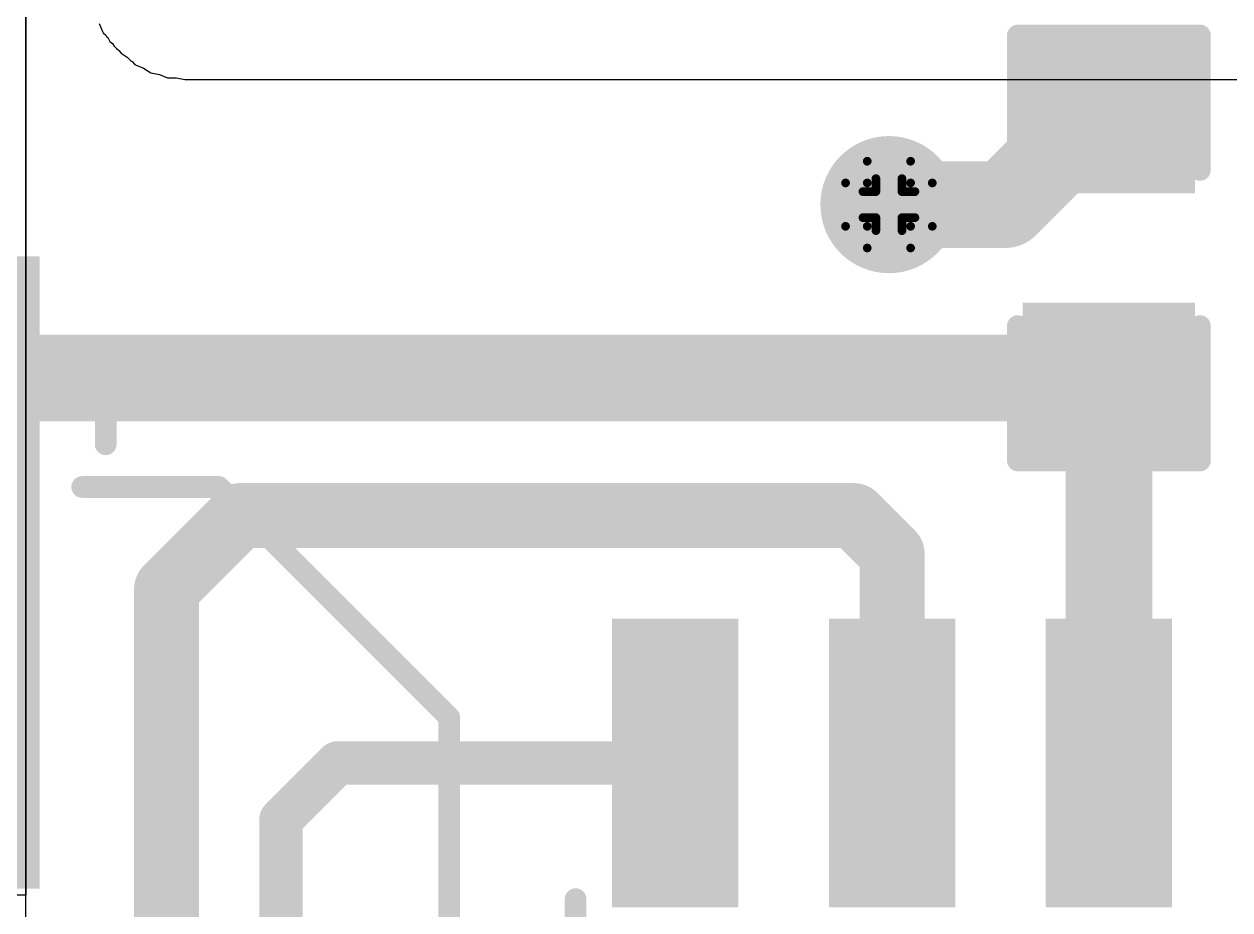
# Model space of a CAD drawing. Header units: inches. Extents: x -5 to 5258, y -4 to 5281.
# Drawn here: x 11.18 to 18.24, y 79.99 to 85.17 of the extents above; entities that cross this region are included whole.
import ezdxf

# ---------------------------------------------------------------- set-up
doc = ezdxf.new("R2010")
doc.units = ezdxf.units.IN
for name, color, linetype in [('Bottom Layer', 5, 'Continuous'), ('Bottom Solder', 6, 'Continuous'), ('Drill Drawing', 1, 'Continuous'), ('Top Layer', 1, 'Continuous'), ('Top Overlay', 2, 'Continuous'), ('Top Paste', 8, 'Continuous'), ('Top Solder', 216, 'Continuous'), ('Via Holes', 16, 'Continuous')]:
    doc.layers.add(name, color=color, linetype=linetype)

# ---------------------------------------------------------------- blocks, each defined once
blk = doc.blocks.new('8_SO_P____P___5')
at = {"layer": 'Top Layer'}
for points in [[(-3.475, 2.205), (-1.925, 2.205), (-1.925, 1.605), (-3.475, 1.605)], [(1.925, 2.205), (3.475, 2.205), (3.475, 1.605), (1.925, 1.605)], [(-1.1435, 1.1435), (1.1435, 1.1435), (1.1435, -1.1435), (-1.1435, -1.1435)], [(-3.475, 0.935), (-1.925, 0.935), (-1.925, 0.335), (-3.475, 0.335)], [(1.925, 0.935), (3.475, 0.935), (3.475, 0.335), (1.925, 0.335)], [(-3.475, -0.335), (-1.925, -0.335), (-1.925, -0.935), (-3.475, -0.935)], [(1.925, -0.335), (3.475, -0.335), (3.475, -0.935), (1.925, -0.935)], [(-3.475, -1.605), (-1.925, -1.605), (-1.925, -2.205), (-3.475, -2.205)], [(1.925, -1.605), (3.475, -1.605), (3.475, -2.205), (1.925, -2.205)]]:
    blk.add_hatch(color=1, dxfattribs=at).paths.add_polyline_path(points)
at = {"layer": 'Top Paste'}
for points in [[(-3.475, 2.205), (-1.925, 2.205), (-1.925, 1.605), (-3.475, 1.605)], [(1.925, 2.205), (3.475, 2.205), (3.475, 1.605), (1.925, 1.605)], [(-1.1435, 1.1435), (1.1435, 1.1435), (1.1435, -1.1435), (-1.1435, -1.1435)], [(-3.475, 0.935), (-1.925, 0.935), (-1.925, 0.335), (-3.475, 0.335)], [(1.925, 0.935), (3.475, 0.935), (3.475, 0.335), (1.925, 0.335)], [(-3.475, -0.335), (-1.925, -0.335), (-1.925, -0.935), (-3.475, -0.935)], [(1.925, -0.335), (3.475, -0.335), (3.475, -0.935), (1.925, -0.935)], [(-3.475, -1.605), (-1.925, -1.605), (-1.925, -2.205), (-3.475, -2.205)], [(1.925, -1.605), (3.475, -1.605), (3.475, -2.205), (1.925, -2.205)]]:
    blk.add_hatch(color=8, dxfattribs=at).paths.add_polyline_path(points)
at = {"layer": 'Top Solder'}
for points in [[(-3.545, 2.275), (-1.855, 2.275), (-1.855, 1.535), (-3.545, 1.535)], [(1.855, 2.275), (3.545, 2.275), (3.545, 1.535), (1.855, 1.535)], [(-1.2135, 1.2135), (1.2135, 1.2135), (1.2135, -1.2135), (-1.2135, -1.2135)], [(-3.545, 1.005), (-1.855, 1.005), (-1.855, 0.265), (-3.545, 0.265)], [(1.855, 1.005), (3.545, 1.005), (3.545, 0.265), (1.855, 0.265)], [(-3.545, -0.265), (-1.855, -0.265), (-1.855, -1.005), (-3.545, -1.005)], [(1.855, -0.265), (3.545, -0.265), (3.545, -1.005), (1.855, -1.005)], [(-3.545, -1.535), (-1.855, -1.535), (-1.855, -2.275), (-3.545, -2.275)], [(1.855, -1.535), (3.545, -1.535), (3.545, -2.275), (1.855, -2.275)]]:
    blk.add_hatch(color=216, dxfattribs=at).paths.add_polyline_path(points)
at = {"layer": 'Top Overlay'}
for points in [[(-1.603, 2.4892, 0.127, 0.127, 0), (1.9022, 2.4892, 0.127, 0.127, 0)], [(-3.7634, 2.0454, 0.127, 0.127, 0), (-3.6364, 1.9184, 0.127, 0.127, 0)], [(-3.7634, 2.0454, 0.127, 0.127, 0), (-3.7634, 1.7914, 0.127, 0.127, 0)], [(-3.6364, 1.9184, 0.127, 0.127, 0), (-3.7634, 1.7914, 0.127, 0.127, 0)], [(-1.603, -2.4892, 0.127, 0.127, 0), (1.9022, -2.4892, 0.127, 0.127, 0)]]:
    blk.add_lwpolyline(points, format="xyseb", dxfattribs=at)
for points in [[(-1.6347, 2.4892, 0.0635, 0.0635, 1), (-1.5712, 2.4892, 0.0635, 0.0635, 1)], [(1.8704, 2.4892, 0.0635, 0.0635, 1), (1.9339, 2.4892, 0.0635, 0.0635, 1)], [(-3.7951, 2.0454, 0.0635, 0.0635, 1), (-3.7316, 2.0454, 0.0635, 0.0635, 1)], [(-3.7951, 2.0454, 0.0635, 0.0635, 1), (-3.7316, 2.0454, 0.0635, 0.0635, 1)], [(-3.6681, 1.9184, 0.0635, 0.0635, 1), (-3.6046, 1.9184, 0.0635, 0.0635, 1)], [(-3.6681, 1.9184, 0.0635, 0.0635, 1), (-3.6046, 1.9184, 0.0635, 0.0635, 1)], [(-3.7951, 1.7914, 0.0635, 0.0635, 1), (-3.7316, 1.7914, 0.0635, 0.0635, 1)], [(-3.7951, 1.7914, 0.0635, 0.0635, 1), (-3.7316, 1.7914, 0.0635, 0.0635, 1)], [(-1.6347, -2.4892, 0.0635, 0.0635, 1), (-1.5712, -2.4892, 0.0635, 0.0635, 1)], [(1.8704, -2.4892, 0.0635, 0.0635, 1), (1.9339, -2.4892, 0.0635, 0.0635, 1)]]:
    blk.add_lwpolyline(points, format="xyseb", close=True, dxfattribs=at)
blk = doc.blocks.new('C___0603_132')
at = {"layer": 'Top Layer'}
for points in [[(-0.381, 0.4445), (-0.381, -0.4445), (-1.143, -0.4445), (-1.143, 0.4445)], [(1.143, 0.4445), (1.143, -0.4445), (0.381, -0.4445), (0.381, 0.4445)]]:
    blk.add_hatch(color=1, dxfattribs=at).paths.add_polyline_path(points)
at = {"layer": 'Top Paste'}
for points in [[(-0.381, 0.4445), (-0.381, -0.4445), (-1.143, -0.4445), (-1.143, 0.4445)], [(1.143, 0.4445), (1.143, -0.4445), (0.381, -0.4445), (0.381, 0.4445)]]:
    blk.add_hatch(color=8, dxfattribs=at).paths.add_polyline_path(points)
at = {"layer": 'Top Solder'}
for points in [[(-0.321, 0.5045), (-0.321, -0.5045), (-1.203, -0.5045), (-1.203, 0.5045)], [(1.203, 0.5045), (1.203, -0.5045), (0.321, -0.5045), (0.321, 0.5045)]]:
    blk.add_hatch(color=216, dxfattribs=at).paths.add_polyline_path(points)
at = {"layer": 'Top Overlay'}
for points in [[(-0.4572, 0.5334, 0.127, 0.127, 0), (-1.2446, 0.5334, 0.127, 0.127, 0)], [(-1.2446, -0.5334, 0.127, 0.127, 0), (-1.2446, 0.5334, 0.127, 0.127, 0)], [(1.2446, 0.5334, 0.127, 0.127, 0), (0.4572, 0.5334, 0.127, 0.127, 0)], [(1.2446, -0.5334, 0.127, 0.127, 0), (1.2446, 0.5334, 0.127, 0.127, 0)], [(-0.4572, -0.5334, 0.127, 0.127, 0), (-1.2446, -0.5334, 0.127, 0.127, 0)], [(1.2446, -0.5334, 0.127, 0.127, 0), (0.4572, -0.5334, 0.127, 0.127, 0)]]:
    blk.add_lwpolyline(points, format="xyseb", dxfattribs=at)
for points in [[(-1.2764, 0.5334, 0.0635, 0.0635, 1), (-1.2128, 0.5334, 0.0635, 0.0635, 1)], [(-1.2764, 0.5334, 0.0635, 0.0635, 1), (-1.2128, 0.5334, 0.0635, 0.0635, 1)], [(-0.4889, 0.5334, 0.0635, 0.0635, 1), (-0.4254, 0.5334, 0.0635, 0.0635, 1)], [(0.4254, 0.5334, 0.0635, 0.0635, 1), (0.4889, 0.5334, 0.0635, 0.0635, 1)], [(1.2128, 0.5334, 0.0635, 0.0635, 1), (1.2764, 0.5334, 0.0635, 0.0635, 1)], [(1.2128, 0.5334, 0.0635, 0.0635, 1), (1.2764, 0.5334, 0.0635, 0.0635, 1)], [(-1.2764, -0.5334, 0.0635, 0.0635, 1), (-1.2128, -0.5334, 0.0635, 0.0635, 1)], [(-1.2764, -0.5334, 0.0635, 0.0635, 1), (-1.2128, -0.5334, 0.0635, 0.0635, 1)], [(-0.4889, -0.5334, 0.0635, 0.0635, 1), (-0.4254, -0.5334, 0.0635, 0.0635, 1)], [(0.4254, -0.5334, 0.0635, 0.0635, 1), (0.4889, -0.5334, 0.0635, 0.0635, 1)], [(1.2128, -0.5334, 0.0635, 0.0635, 1), (1.2764, -0.5334, 0.0635, 0.0635, 1)], [(1.2128, -0.5334, 0.0635, 0.0635, 1), (1.2764, -0.5334, 0.0635, 0.0635, 1)]]:
    blk.add_lwpolyline(points, format="xyseb", close=True, dxfattribs=at)
blk = doc.blocks.new('50SVPF10M_135')
at = {"layer": 'Top Solder'}
blk.add_hatch(color=216, dxfattribs=at).paths.add_polyline_path([(-4.6516, 0.9016), (-0.9484, 0.9016), (-0.9484, -0.9016), (-4.6516, -0.9016)])
at = {"layer": 'Top Overlay'}
for points in [[(-3.3, 1.95, 0.127, 0.127, 0), (-1.95, 3.3, 0.127, 0.127, 0)], [(3.3, 3.3, 0.127, 0.127, 0), (-1.95, 3.3, 0.127, 0.127, 0)], [(-3.3, 1.15, 0.127, 0.127, 0), (-3.3, 1.95, 0.127, 0.127, 0)], [(-3.7785, 1.0335, 0.127, 0.127, 0), (-3.7785, 1.5669, 0.127, 0.127, 0)], [(-3.5499, 1.2875, 0.127, 0.127, 0), (-4.0071, 1.2875, 0.127, 0.127, 0)]]:
    blk.add_lwpolyline(points, format="xyseb", dxfattribs=at)
for points in [[(-1.9818, 3.3, 0.0635, 0.0635, 1), (-1.9183, 3.3, 0.0635, 0.0635, 1)], [(-1.9818, 3.3, 0.0635, 0.0635, 1), (-1.9183, 3.3, 0.0635, 0.0635, 1)], [(-3.3318, 1.95, 0.0635, 0.0635, 1), (-3.2683, 1.95, 0.0635, 0.0635, 1)], [(-3.3318, 1.95, 0.0635, 0.0635, 1), (-3.2683, 1.95, 0.0635, 0.0635, 1)], [(-3.8103, 1.5669, 0.0635, 0.0635, 1), (-3.7468, 1.5669, 0.0635, 0.0635, 1)], [(-4.0389, 1.2875, 0.0635, 0.0635, 1), (-3.9754, 1.2875, 0.0635, 0.0635, 1)], [(-3.5817, 1.2875, 0.0635, 0.0635, 1), (-3.5182, 1.2875, 0.0635, 0.0635, 1)], [(-3.3318, 1.15, 0.0635, 0.0635, 1), (-3.2683, 1.15, 0.0635, 0.0635, 1)], [(-3.8103, 1.0335, 0.0635, 0.0635, 1), (-3.7468, 1.0335, 0.0635, 0.0635, 1)]]:
    blk.add_lwpolyline(points, format="xyseb", close=True, dxfattribs=at)

msp = doc.modelspace()

# ---------------------------------------------------------------- hatches: boundary and pattern name
at = {"layer": 'Bottom Layer'}
h = msp.add_hatch(color=5, dxfattribs=at)
edge = h.paths.add_edge_path()
edge.add_arc((16.241, 84.1174), 0.3, 0, 360)
at = {"layer": 'Bottom Solder'}
h = msp.add_hatch(color=6, dxfattribs=at)
edge = h.paths.add_edge_path()
edge.add_arc((16.241, 84.1174), 0.4016, 0, 360)
at = {"layer": 'Top Layer'}
h = msp.add_hatch(color=1, dxfattribs=at)
edge = h.paths.add_edge_path()
edge.add_arc((16.241, 84.1174), 0.3, 0, 360)
at = {"layer": 'Top Solder'}
h = msp.add_hatch(color=216, dxfattribs=at)
edge = h.paths.add_edge_path()
edge.add_arc((16.241, 84.1174), 0.4016, 0, 360)
at = {"layer": 'Via Holes'}
h = msp.add_hatch(color=7, dxfattribs=at)
edge = h.paths.add_edge_path()
edge.add_arc((16.241, 84.1174), 0.15, 0, 360)

# ---------------------------------------------------------------- linework, layer by layer
at = {"layer": 'Bottom Layer'}
for p, q in [((11.6149, 85.1776), (11.6344, 85.1305)), ((11.6344, 85.1305), (11.6386, 85.1241)), ((11.6386, 85.1241), (11.6402, 85.1226)), ((11.6402, 85.1226), (11.6409, 85.121)), ((11.6409, 85.121), (11.6535, 85.1089)), ((11.6535, 85.1089), (11.6576, 85.1028)), ((11.6576, 85.1028), (11.6649, 85.0955)), ((11.6649, 85.0955), (11.6779, 85.0726)), ((11.6779, 85.0726), (11.6926, 85.0612)), ((11.6926, 85.0612), (11.703, 85.0457)), ((11.703, 85.0457), (11.7172, 85.0315)), ((11.7172, 85.0315), (11.7244, 85.0267)), ((11.7244, 85.0267), (11.7293, 85.0194)), ((11.7293, 85.0194), (11.7435, 85.0052)), ((11.7435, 85.0052), (11.7786, 84.9818)), ((11.7786, 84.9818), (11.8005, 84.9599)), ((11.8005, 84.9599), (11.8005, 84.9599)), ((11.8005, 84.9599), (11.8077, 84.9551)), ((11.8077, 84.9551), (11.8077, 84.955)), ((11.8077, 84.955), (11.8219, 84.9409)), ((11.8219, 84.9409), (11.8283, 84.9366)), ((11.8283, 84.9366), (11.8754, 84.9171)), ((11.8754, 84.9171), (11.9178, 84.8888)), ((11.9178, 84.8888), (11.9678, 84.8788)), ((11.9678, 84.8788), (12.015, 84.8593)), ((12.015, 84.8593), (12.066, 84.8593)), ((12.066, 84.8593), (12.116, 84.8493)), ((12.116, 84.8493), (14.3651, 84.8493)), ((14.3651, 84.8493), (33.0039, 84.8493))]:
    msp.add_line(p, q, dxfattribs=at)
at = {"layer": 'Drill Drawing'}
for points in [[(16.114, 84.2444, 0.0508, 0.0508, 0), (16.114, 84.3714, 0.0508, 0.0508, 0)], [(16.114, 84.3714, 0.0508, 0.0508, 0), (16.368, 84.3714, 0.0508, 0.0508, 0)], [(16.368, 84.2444, 0.0508, 0.0508, 0), (16.368, 84.3714, 0.0508, 0.0508, 0)], [(15.987, 83.9904, 0.0508, 0.0508, 0), (15.987, 84.2444, 0.0508, 0.0508, 0)], [(15.987, 84.2444, 0.0508, 0.0508, 0), (16.114, 84.2444, 0.0508, 0.0508, 0)], [(16.1648, 84.1936, 0.0508, 0.0508, 0), (16.1648, 84.2698, 0.0508, 0.0508, 0)], [(16.1648, 84.2698, 0.0508, 0.0508, 0), (16.3172, 84.2698, 0.0508, 0.0508, 0)], [(16.3172, 84.1936, 0.0508, 0.0508, 0), (16.3172, 84.2698, 0.0508, 0.0508, 0)], [(16.368, 84.2444, 0.0508, 0.0508, 0), (16.495, 84.2444, 0.0508, 0.0508, 0)], [(16.495, 83.9904, 0.0508, 0.0508, 0), (16.495, 84.2444, 0.0508, 0.0508, 0)], [(16.0886, 84.0412, 0.0508, 0.0508, 0), (16.0886, 84.1936, 0.0508, 0.0508, 0)], [(16.0886, 84.1936, 0.0508, 0.0508, 0), (16.1648, 84.1936, 0.0508, 0.0508, 0)], [(16.3172, 84.1936, 0.0508, 0.0508, 0), (16.3934, 84.1936, 0.0508, 0.0508, 0)], [(16.3934, 84.0412, 0.0508, 0.0508, 0), (16.3934, 84.1936, 0.0508, 0.0508, 0)], [(16.0886, 84.0412, 0.0508, 0.0508, 0), (16.1648, 84.0412, 0.0508, 0.0508, 0)], [(16.1648, 83.965, 0.0508, 0.0508, 0), (16.1648, 84.0412, 0.0508, 0.0508, 0)], [(16.3172, 84.0412, 0.0508, 0.0508, 0), (16.3934, 84.0412, 0.0508, 0.0508, 0)], [(16.3172, 83.965, 0.0508, 0.0508, 0), (16.3172, 84.0412, 0.0508, 0.0508, 0)], [(15.987, 83.9904, 0.0508, 0.0508, 0), (16.114, 83.9904, 0.0508, 0.0508, 0)], [(16.114, 83.8634, 0.0508, 0.0508, 0), (16.114, 83.9904, 0.0508, 0.0508, 0)], [(16.1648, 83.965, 0.0508, 0.0508, 0), (16.3172, 83.965, 0.0508, 0.0508, 0)], [(16.368, 83.9904, 0.0508, 0.0508, 0), (16.495, 83.9904, 0.0508, 0.0508, 0)], [(16.368, 83.8634, 0.0508, 0.0508, 0), (16.368, 83.9904, 0.0508, 0.0508, 0)], [(16.114, 83.8634, 0.0508, 0.0508, 0), (16.368, 83.8634, 0.0508, 0.0508, 0)]]:
    msp.add_lwpolyline(points, format="xyseb", dxfattribs=at)
for points in [[(16.1013, 84.3714, 0.0254, 0.0254, 1), (16.1267, 84.3714, 0.0254, 0.0254, 1)], [(16.1013, 84.3714, 0.0254, 0.0254, 1), (16.1267, 84.3714, 0.0254, 0.0254, 1)], [(16.3553, 84.3714, 0.0254, 0.0254, 1), (16.3807, 84.3714, 0.0254, 0.0254, 1)], [(16.3553, 84.3714, 0.0254, 0.0254, 1), (16.3807, 84.3714, 0.0254, 0.0254, 1)], [(15.9743, 84.2444, 0.0254, 0.0254, 1), (15.9997, 84.2444, 0.0254, 0.0254, 1)], [(15.9743, 84.2444, 0.0254, 0.0254, 1), (15.9997, 84.2444, 0.0254, 0.0254, 1)], [(16.1013, 84.2444, 0.0254, 0.0254, 1), (16.1267, 84.2444, 0.0254, 0.0254, 1)], [(16.1013, 84.2444, 0.0254, 0.0254, 1), (16.1267, 84.2444, 0.0254, 0.0254, 1)], [(16.1521, 84.2698, 0.0254, 0.0254, 1), (16.1775, 84.2698, 0.0254, 0.0254, 1)], [(16.1521, 84.2698, 0.0254, 0.0254, 1), (16.1775, 84.2698, 0.0254, 0.0254, 1)], [(16.3045, 84.2698, 0.0254, 0.0254, 1), (16.3299, 84.2698, 0.0254, 0.0254, 1)], [(16.3045, 84.2698, 0.0254, 0.0254, 1), (16.3299, 84.2698, 0.0254, 0.0254, 1)], [(16.3553, 84.2444, 0.0254, 0.0254, 1), (16.3807, 84.2444, 0.0254, 0.0254, 1)], [(16.3553, 84.2444, 0.0254, 0.0254, 1), (16.3807, 84.2444, 0.0254, 0.0254, 1)], [(16.4823, 84.2444, 0.0254, 0.0254, 1), (16.5077, 84.2444, 0.0254, 0.0254, 1)], [(16.4823, 84.2444, 0.0254, 0.0254, 1), (16.5077, 84.2444, 0.0254, 0.0254, 1)], [(16.0759, 84.1936, 0.0254, 0.0254, 1), (16.1013, 84.1936, 0.0254, 0.0254, 1)], [(16.0759, 84.1936, 0.0254, 0.0254, 1), (16.1013, 84.1936, 0.0254, 0.0254, 1)], [(16.1521, 84.1936, 0.0254, 0.0254, 1), (16.1775, 84.1936, 0.0254, 0.0254, 1)], [(16.1521, 84.1936, 0.0254, 0.0254, 1), (16.1775, 84.1936, 0.0254, 0.0254, 1)], [(16.3045, 84.1936, 0.0254, 0.0254, 1), (16.3299, 84.1936, 0.0254, 0.0254, 1)], [(16.3045, 84.1936, 0.0254, 0.0254, 1), (16.3299, 84.1936, 0.0254, 0.0254, 1)], [(16.3807, 84.1936, 0.0254, 0.0254, 1), (16.4061, 84.1936, 0.0254, 0.0254, 1)], [(16.3807, 84.1936, 0.0254, 0.0254, 1), (16.4061, 84.1936, 0.0254, 0.0254, 1)], [(16.0759, 84.0412, 0.0254, 0.0254, 1), (16.1013, 84.0412, 0.0254, 0.0254, 1)], [(16.0759, 84.0412, 0.0254, 0.0254, 1), (16.1013, 84.0412, 0.0254, 0.0254, 1)], [(16.1521, 84.0412, 0.0254, 0.0254, 1), (16.1775, 84.0412, 0.0254, 0.0254, 1)], [(16.1521, 84.0412, 0.0254, 0.0254, 1), (16.1775, 84.0412, 0.0254, 0.0254, 1)], [(16.3045, 84.0412, 0.0254, 0.0254, 1), (16.3299, 84.0412, 0.0254, 0.0254, 1)], [(16.3045, 84.0412, 0.0254, 0.0254, 1), (16.3299, 84.0412, 0.0254, 0.0254, 1)], [(16.3807, 84.0412, 0.0254, 0.0254, 1), (16.4061, 84.0412, 0.0254, 0.0254, 1)], [(16.3807, 84.0412, 0.0254, 0.0254, 1), (16.4061, 84.0412, 0.0254, 0.0254, 1)], [(15.9743, 83.9904, 0.0254, 0.0254, 1), (15.9997, 83.9904, 0.0254, 0.0254, 1)], [(15.9743, 83.9904, 0.0254, 0.0254, 1), (15.9997, 83.9904, 0.0254, 0.0254, 1)], [(16.1013, 83.9904, 0.0254, 0.0254, 1), (16.1267, 83.9904, 0.0254, 0.0254, 1)], [(16.1013, 83.9904, 0.0254, 0.0254, 1), (16.1267, 83.9904, 0.0254, 0.0254, 1)], [(16.1521, 83.965, 0.0254, 0.0254, 1), (16.1775, 83.965, 0.0254, 0.0254, 1)], [(16.1521, 83.965, 0.0254, 0.0254, 1), (16.1775, 83.965, 0.0254, 0.0254, 1)], [(16.3045, 83.965, 0.0254, 0.0254, 1), (16.3299, 83.965, 0.0254, 0.0254, 1)], [(16.3045, 83.965, 0.0254, 0.0254, 1), (16.3299, 83.965, 0.0254, 0.0254, 1)], [(16.3553, 83.9904, 0.0254, 0.0254, 1), (16.3807, 83.9904, 0.0254, 0.0254, 1)], [(16.3553, 83.9904, 0.0254, 0.0254, 1), (16.3807, 83.9904, 0.0254, 0.0254, 1)], [(16.4823, 83.9904, 0.0254, 0.0254, 1), (16.5077, 83.9904, 0.0254, 0.0254, 1)], [(16.4823, 83.9904, 0.0254, 0.0254, 1), (16.5077, 83.9904, 0.0254, 0.0254, 1)], [(16.1013, 83.8634, 0.0254, 0.0254, 1), (16.1267, 83.8634, 0.0254, 0.0254, 1)], [(16.1013, 83.8634, 0.0254, 0.0254, 1), (16.1267, 83.8634, 0.0254, 0.0254, 1)], [(16.3553, 83.8634, 0.0254, 0.0254, 1), (16.3807, 83.8634, 0.0254, 0.0254, 1)], [(16.3553, 83.8634, 0.0254, 0.0254, 1), (16.3807, 83.8634, 0.0254, 0.0254, 1)]]:
    msp.add_lwpolyline(points, format="xyseb", close=True, dxfattribs=at)
at = {"layer": 'Top Layer'}
for p, q in [((11.1848, 79.5548), (11.1848, 85.3673)), ((11.1848, 85.3673), (11.1848, 80.0727)), ((11.1848, 80.0727), (8.3633, 80.0727))]:
    msp.add_line(p, q, dxfattribs=at)
for points in [[(17.4025, 84.4984, 0.508, 0.508, 0), (17.5295, 84.6254, 0.508, 0.508, 0)], [(16.9224, 84.1174, 0.508, 0.508, 0), (17.3034, 84.4984, 0.508, 0.508, 0)], [(17.3034, 84.4984, 0.508, 0.508, 0), (17.4025, 84.4984, 0.508, 0.508, 0)], [(16.241, 84.1174, 0.508, 0.508, 0), (16.9224, 84.1174, 0.508, 0.508, 0)], [(10.9115, 83.1014, 0.508, 0.508, 0), (17.5297, 83.1014, 0.508, 0.508, 0)], [(17.5297, 80.8477, 0.508, 0.508, 0), (17.5297, 83.1014, 0.508, 0.508, 0)], [(12.0098, 81.8667, 0.381, 0.381, 0), (12.439, 82.296, 0.381, 0.381, 0)], [(12.439, 82.296, 0.381, 0.381, 0), (16.0365, 82.296, 0.381, 0.381, 0)], [(16.0365, 82.296, 0.381, 0.381, 0), (16.2597, 82.0728, 0.381, 0.381, 0)], [(16.2597, 80.8477, 0.381, 0.381, 0), (16.2597, 82.0728, 0.381, 0.381, 0)], [(12.0098, 71.4242, 0.381, 0.381, 0), (12.0098, 81.8667, 0.381, 0.381, 0)], [(12.6796, 80.5157, 0.254, 0.254, 0), (13.0116, 80.8477, 0.254, 0.254, 0)], [(13.0116, 80.8477, 0.254, 0.254, 0), (14.9897, 80.8477, 0.254, 0.254, 0)], [(12.6796, 72.2118, 0.254, 0.254, 0), (12.6796, 80.5157, 0.254, 0.254, 0)]]:
    msp.add_lwpolyline(points, format="xyseb", dxfattribs=at)
for points in [[(17.4025, 84.6254, 0.254, 0.254, 1), (17.6565, 84.6254, 0.254, 0.254, 1)], [(17.1764, 84.4984, 0.254, 0.254, 1), (17.4304, 84.4984, 0.254, 0.254, 1)], [(17.1764, 84.4984, 0.254, 0.254, 1), (17.4304, 84.4984, 0.254, 0.254, 1)], [(17.2755, 84.4984, 0.254, 0.254, 1), (17.5295, 84.4984, 0.254, 0.254, 1)], [(17.2755, 84.4984, 0.254, 0.254, 1), (17.5295, 84.4984, 0.254, 0.254, 1)], [(16.114, 84.1174, 0.254, 0.254, 1), (16.368, 84.1174, 0.254, 0.254, 1)], [(16.7954, 84.1174, 0.254, 0.254, 1), (17.0494, 84.1174, 0.254, 0.254, 1)], [(16.7954, 84.1174, 0.254, 0.254, 1), (17.0494, 84.1174, 0.254, 0.254, 1)], [(17.4027, 83.1014, 0.254, 0.254, 1), (17.6567, 83.1014, 0.254, 0.254, 1)], [(17.4027, 83.1014, 0.254, 0.254, 1), (17.6567, 83.1014, 0.254, 0.254, 1)], [(12.3438, 82.296, 0.1905, 0.1905, 1), (12.5343, 82.296, 0.1905, 0.1905, 1)], [(12.3438, 82.296, 0.1905, 0.1905, 1), (12.5343, 82.296, 0.1905, 0.1905, 1)], [(15.9413, 82.296, 0.1905, 0.1905, 1), (16.1318, 82.296, 0.1905, 0.1905, 1)], [(15.9413, 82.296, 0.1905, 0.1905, 1), (16.1318, 82.296, 0.1905, 0.1905, 1)], [(16.1645, 82.0728, 0.1905, 0.1905, 1), (16.355, 82.0728, 0.1905, 0.1905, 1)], [(16.1645, 82.0728, 0.1905, 0.1905, 1), (16.355, 82.0728, 0.1905, 0.1905, 1)], [(11.9145, 81.8667, 0.1905, 0.1905, 1), (12.105, 81.8667, 0.1905, 0.1905, 1)], [(11.9145, 81.8667, 0.1905, 0.1905, 1), (12.105, 81.8667, 0.1905, 0.1905, 1)], [(17.4027, 80.8477, 0.254, 0.254, 1), (17.6567, 80.8477, 0.254, 0.254, 1)], [(16.1645, 80.8477, 0.1905, 0.1905, 1), (16.355, 80.8477, 0.1905, 0.1905, 1)], [(12.9481, 80.8477, 0.127, 0.127, 1), (13.0751, 80.8477, 0.127, 0.127, 1)], [(12.9481, 80.8477, 0.127, 0.127, 1), (13.0751, 80.8477, 0.127, 0.127, 1)], [(14.9262, 80.8477, 0.127, 0.127, 1), (15.0532, 80.8477, 0.127, 0.127, 1)], [(12.6161, 80.5157, 0.127, 0.127, 1), (12.7431, 80.5157, 0.127, 0.127, 1)], [(12.6161, 80.5157, 0.127, 0.127, 1), (12.7431, 80.5157, 0.127, 0.127, 1)]]:
    msp.add_lwpolyline(points, format="xyseb", close=True, dxfattribs=at)

# ---------------------------------------------------------------- block references
for name, p, rotation in [('C___0603_132', (17.5295, 83.8634), 270), ('50SVPF10M_135', (10.3655, 79.1637), 270), ('8_SO_P____P___5', (16.8947, 78.1477), 90)]:
    msp.add_blockref(name, p, dxfattribs=dict(rotation=rotation))

doc.saveas('drawing.dxf')
